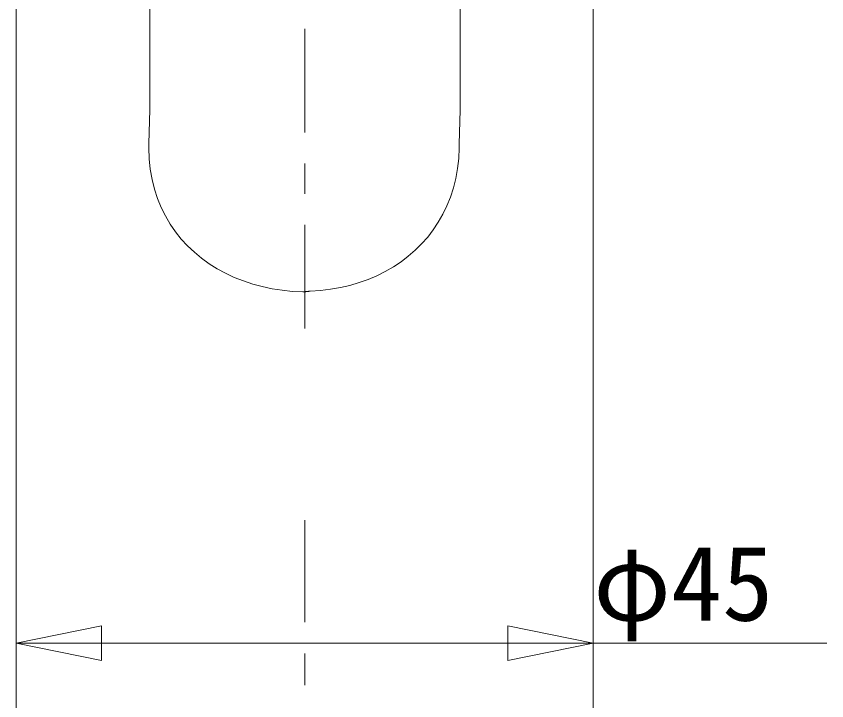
# Model space of a CAD drawing. Units: millimetres, scale not verified. Extents: x -200 to 206, y -275 to 270.
# Drawn here: x -116.9 to -53.7, y 11.3 to 64.7 of the extents above; entities that cross this region are included whole.
import ezdxf
from ezdxf.enums import TextEntityAlignment as Align

# ---------------------------------------------------------------- set-up
doc = ezdxf.new("R2010")
doc.units = ezdxf.units.MM
doc.header["$LTSCALE"] = 2
doc.layers.add('0-0', color=7, linetype='Continuous', lineweight=18)
doc.styles.add('ＭＳ ゴシック', font='')
doc.styles.get('ＭＳ ゴシック').set_extended_font_data('MS Gothic')

msp = doc.modelspace()

# ---------------------------------------------------------------- linework, layer by layer
at = {"layer": '0-0'}
for p, q in [((-116.949, 100.373), (-116.949, -21.039)), ((-71.945, 100.373), (-71.945, -21.039)), ((-106.526, 99.032), (-106.526, 57.376)), ((-82.311, 99.032), (-82.311, 57.376)), ((-94.446, 63.698), (-94.446, 55.627)), ((-94.446, 53.199), (-94.446, 50.829)), ((-94.446, 48.402), (-94.446, 40.33)), ((-94.446, 25.359), (-94.446, 17.4)), ((-115.444, 15.763), (-53.728, 15.763)), ((-94.446, 14.973), (-94.446, 12.489))]:
    msp.add_line(p, q, dxfattribs=at)
at = {"layer": '0-0', "lineweight": 15}
for p, q in [((-106.526, 57.376), (-106.605, 54.753)), ((-82.311, 57.376), (-82.39, 54.715)), ((-115.444, 15.763), (-116.949, 15.763))]:
    msp.add_line(p, q, dxfattribs=at)
at = {"layer": '0-0', "color": 4, "lineweight": 9}
msp.add_line((-116.949, 29.69), (-116.949, 24.264), dxfattribs=at)
at = {"layer": '0-0'}
for points in [[(-106.605, 54.753), (-106.605, 54.751), (-106.605, 54.746), (-106.605, 54.738), (-106.605, 54.728), (-106.605, 54.715), (-106.605, 54.7), (-106.605, 54.683), (-106.605, 54.665), (-106.605, 54.646), (-106.605, 54.626), (-106.605, 54.605), (-106.605, 54.584), (-106.605, 54.562), (-106.605, 54.542), (-106.605, 54.521), (-106.605, 54.502), (-106.605, 54.484), (-106.605, 54.467), (-106.605, 54.452), (-106.605, 54.439), (-106.605, 54.429), (-106.605, 54.421), (-106.605, 54.416), (-106.605, 54.414), (-106.575, 53.567), (-106.491, 52.749), (-106.354, 51.959), (-106.166, 51.2), (-105.929, 50.471), (-105.646, 49.774), (-105.316, 49.108), (-104.944, 48.474), (-104.529, 47.873), (-104.075, 47.305), (-103.583, 46.771), (-103.055, 46.272), (-102.493, 45.808), (-101.899, 45.379), (-101.274, 44.987)], [(-84.424, 48.023), (-84.028, 48.619), (-83.671, 49.245), (-83.354, 49.9), (-83.08, 50.585), (-82.849, 51.297), (-82.663, 52.037), (-82.523, 52.804), (-82.432, 53.596), (-82.39, 54.414), (-82.39, 54.416), (-82.39, 54.421), (-82.39, 54.429), (-82.39, 54.439), (-82.39, 54.452), (-82.39, 54.467), (-82.39, 54.484), (-82.39, 54.502), (-82.39, 54.521), (-82.39, 54.542), (-82.39, 54.562), (-82.39, 54.584), (-82.39, 54.605), (-82.39, 54.626), (-82.39, 54.646), (-82.39, 54.665), (-82.39, 54.683), (-82.39, 54.7), (-82.39, 54.715), (-82.39, 54.728), (-82.39, 54.738), (-82.39, 54.746), (-82.39, 54.751), (-82.39, 54.753)], [(-94.526, 43.182), (-94.523, 43.182), (-94.516, 43.183), (-94.504, 43.184), (-94.488, 43.186), (-94.469, 43.188), (-94.446, 43.191), (-94.421, 43.193), (-94.394, 43.196), (-94.365, 43.2), (-94.335, 43.203), (-94.303, 43.207), (-94.272, 43.21), (-94.24, 43.214), (-94.209, 43.217), (-94.179, 43.22), (-94.149, 43.224), (-94.122, 43.227), (-94.097, 43.229), (-94.075, 43.232), (-94.055, 43.234), (-94.04, 43.236), (-94.028, 43.237), (-94.02, 43.238), (-94.018, 43.238), (-93.218, 43.29), (-92.434, 43.382), (-91.668, 43.516), (-90.922, 43.689), (-90.197, 43.902), (-89.494, 44.153), (-88.814, 44.442), (-88.161, 44.768), (-87.534, 45.13), (-86.936, 45.528), (-86.367, 45.96), (-85.831, 46.427), (-85.327, 46.927), (-84.857, 47.459), (-84.424, 48.023)], [(-101.274, 44.987), (-100.62, 44.631), (-99.939, 44.313), (-99.234, 44.033), (-98.506, 43.791), (-97.756, 43.589), (-96.987, 43.426), (-96.2, 43.304), (-95.398, 43.222), (-94.582, 43.182), (-94.582, 43.182), (-94.581, 43.182), (-94.58, 43.182), (-94.578, 43.182), (-94.576, 43.182), (-94.573, 43.182), (-94.571, 43.182), (-94.568, 43.182), (-94.564, 43.182), (-94.561, 43.182), (-94.558, 43.182), (-94.554, 43.182), (-94.55, 43.182), (-94.547, 43.182), (-94.544, 43.182), (-94.54, 43.182), (-94.537, 43.182), (-94.535, 43.182), (-94.532, 43.182), (-94.53, 43.182), (-94.528, 43.182), (-94.527, 43.182), (-94.526, 43.182), (-94.526, 43.182)]]:
    msp.add_lwpolyline(points, dxfattribs=at)
for points in [[(-116.949, 15.763), (-110.289, 17.118), (-110.289, 14.409)], [(-71.944, 15.763), (-78.605, 14.409), (-78.605, 17.118)]]:
    msp.add_lwpolyline(points, close=True, dxfattribs=at)

# ---------------------------------------------------------------- texts
at = {"layer": '0-0', "style": 'ＭＳ ゴシック'}
msp.add_text('φ45', height=5.865, dxfattribs=at).set_placement((-71.945, 15.763), align=Align.BOTTOM_LEFT)

doc.saveas('drawing.dxf')
